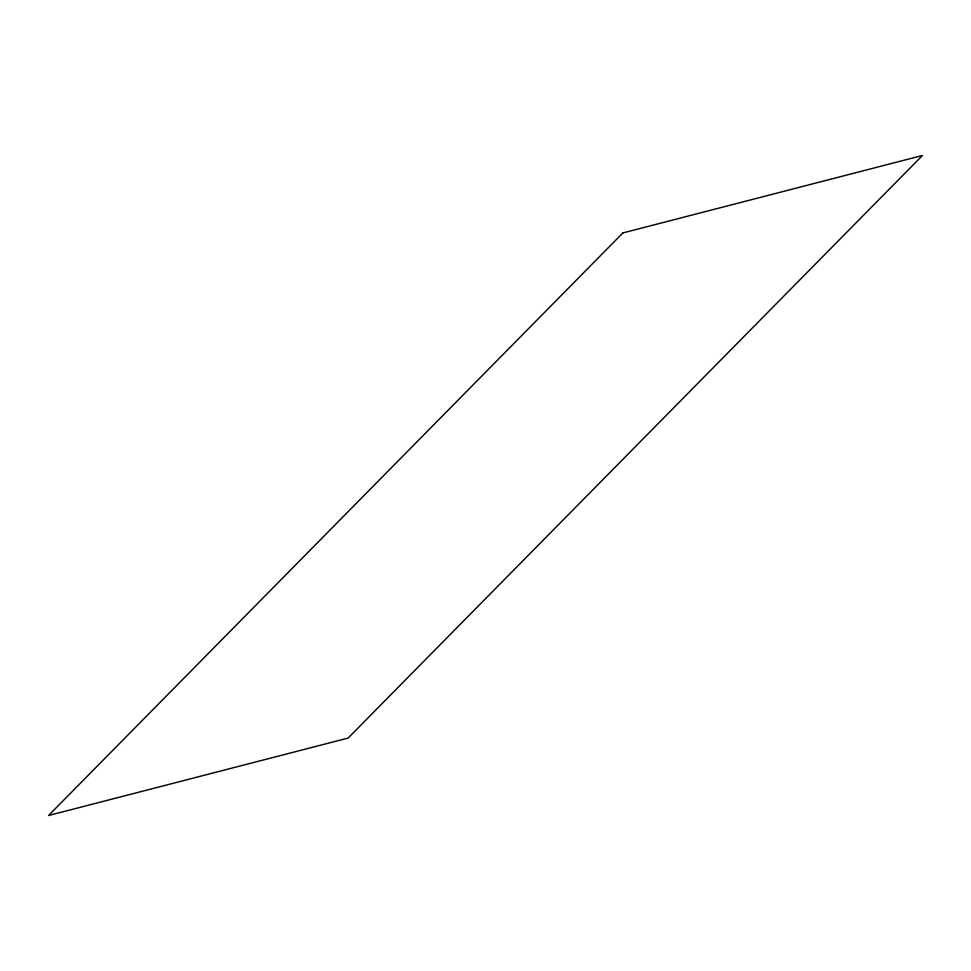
<?xml version="1.0" encoding="UTF-8"?>
<svg xmlns="http://www.w3.org/2000/svg" width="971" height="971" viewBox="0 0 971 971"><rect width="100%" height="100%" fill="white"/><g stroke="black" fill="none" stroke-linecap="round" stroke-linejoin="round"><path stroke-width="1.46" d="M622.884 232.931L48.55 815.519L348.116 738.069L922.45 155.481L622.884 232.931"/></g></svg>
